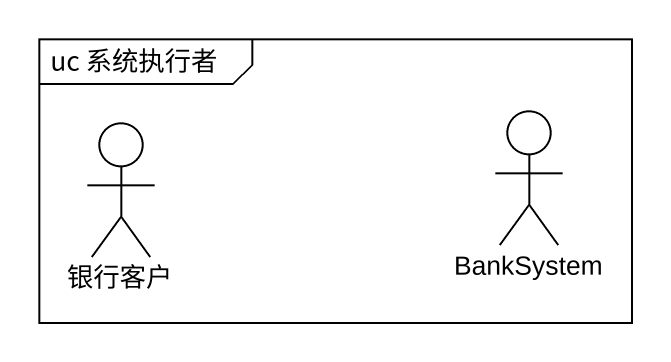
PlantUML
@startuml
mainframe uc 系统执行者
actor 银行客户
actor BankSystem
@enduml
